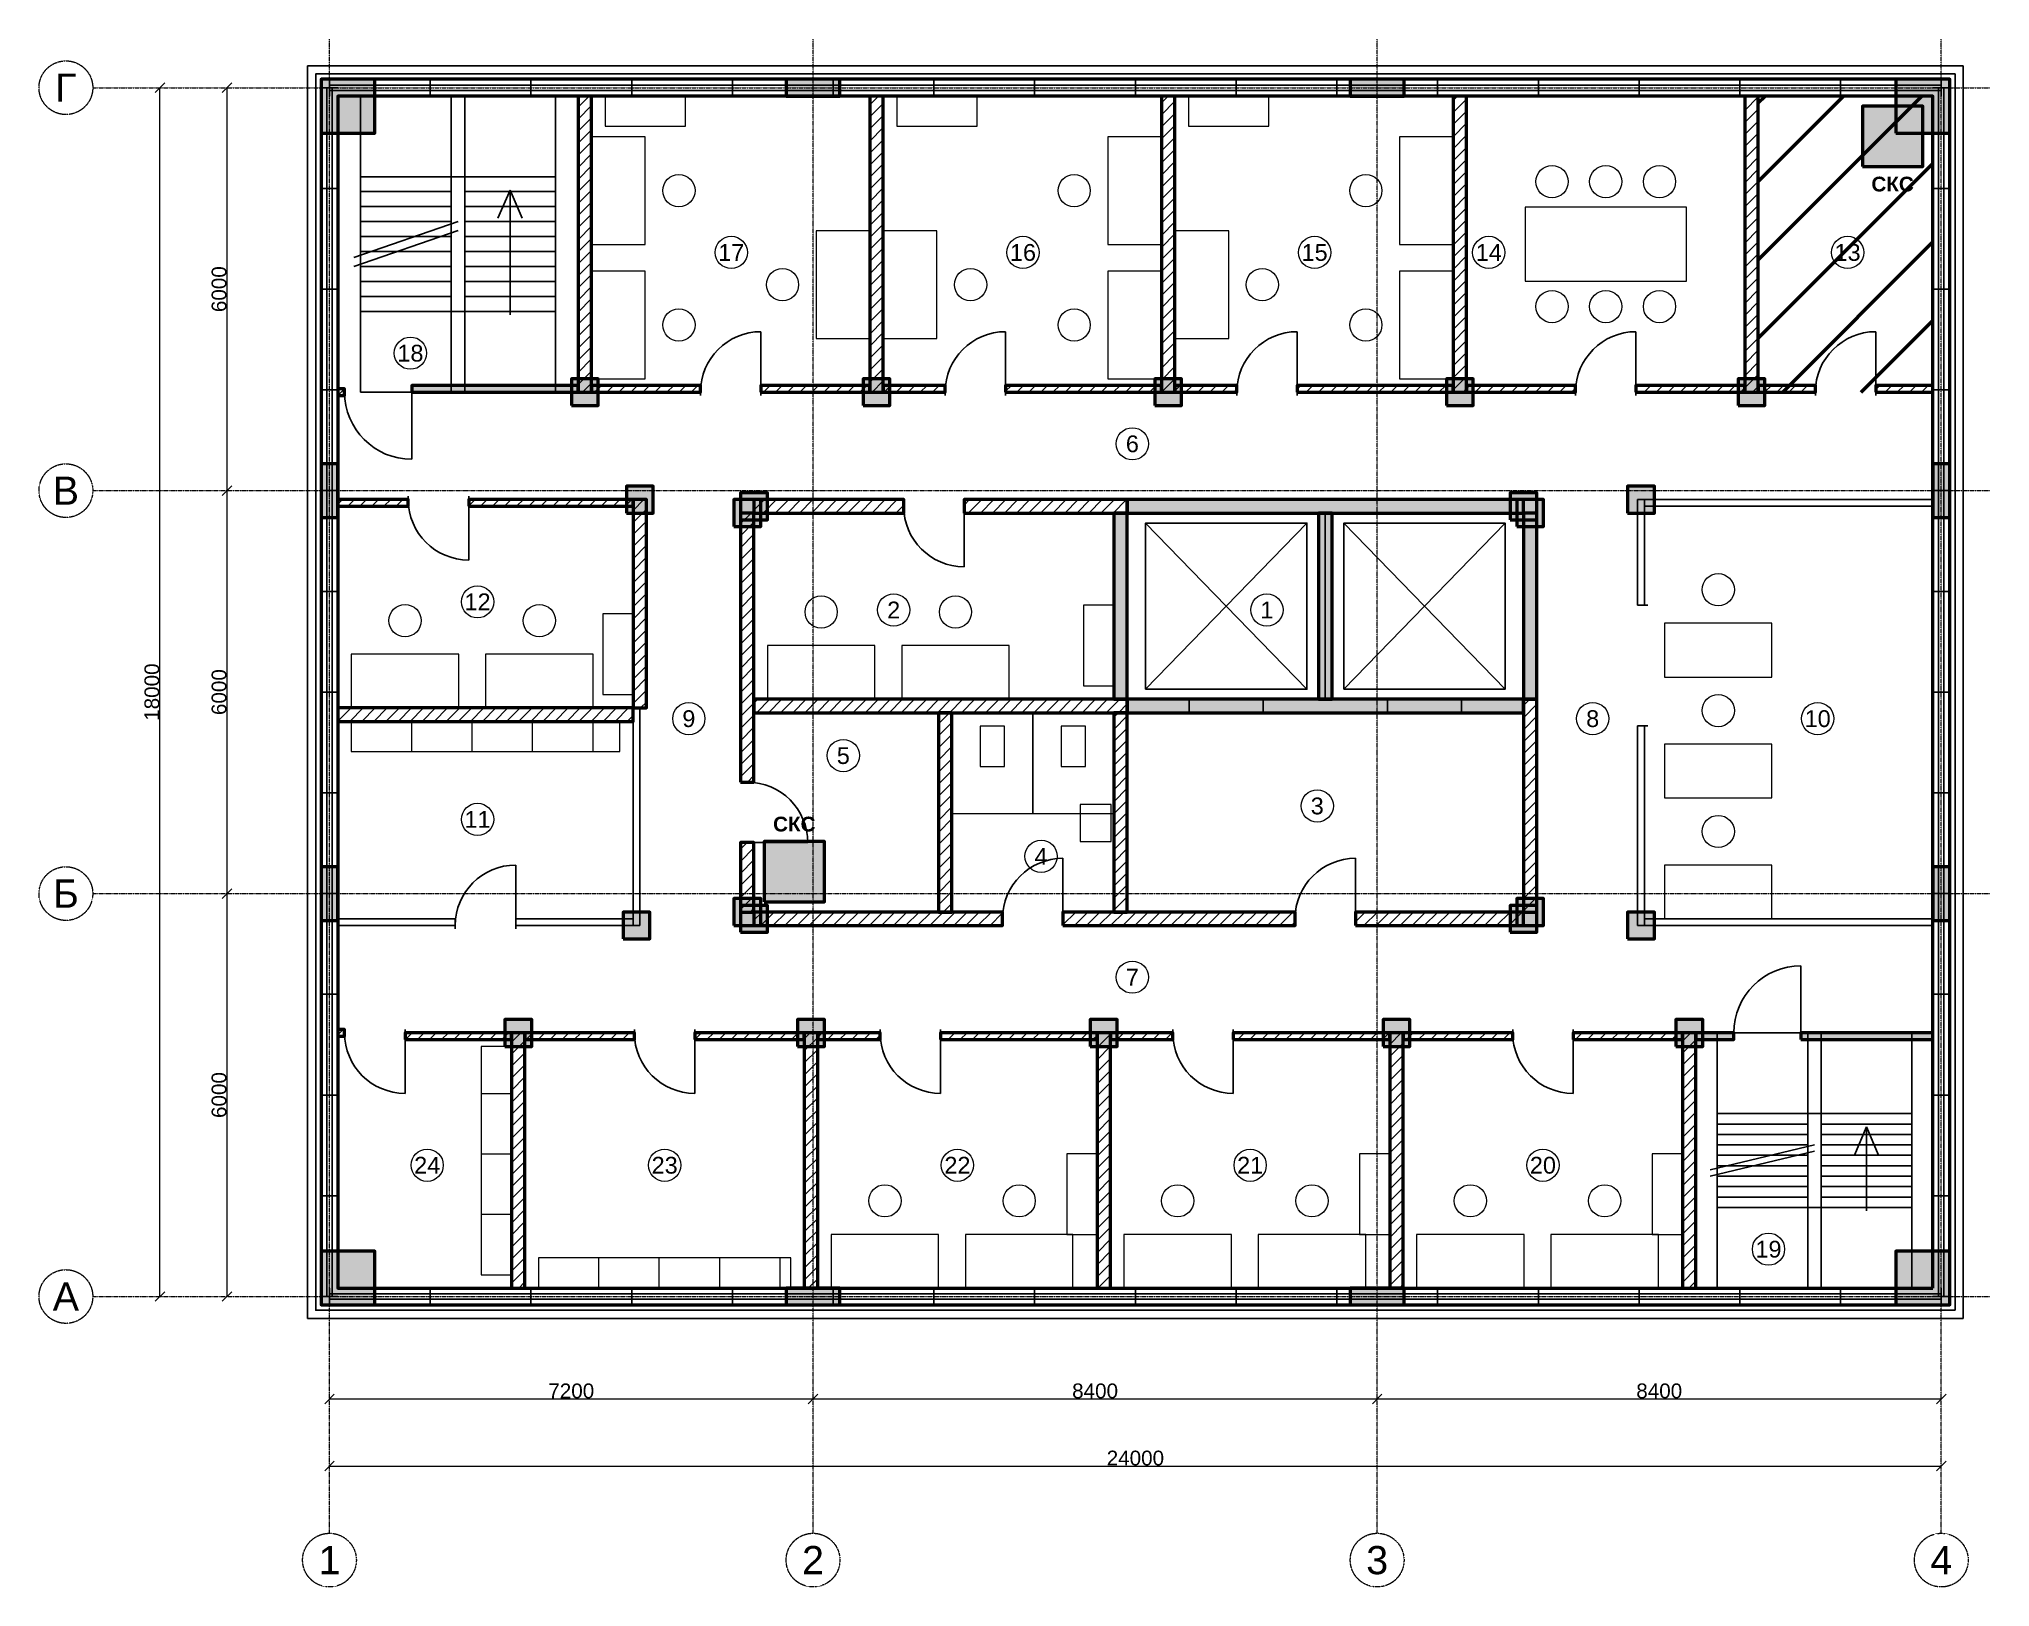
# Model space of a CAD drawing. Header units: millimetres. Extents: x -4325 to 24725, y -4325 to 18725.
import ezdxf
from ezdxf.enums import TextEntityAlignment as Align

# ---------------------------------------------------------------- set-up
doc = ezdxf.new("R2010")
doc.units = ezdxf.units.MM
doc.linetypes.add('CENTER2', pattern=[2.541, 1.587, -0.318, 0.318, -0.318])
for name, color, linetype, lineweight in [('A-ANNO-ROOM', 7, 'CONTINUOUS', 18), ('A-DIMS', 8, 'CONTINUOUS', 13), ('A-DOOR', 3, 'CONTINUOUS', 25), ('A-ELEV', 7, 'CONTINUOUS', 25), ('A-FACADE-PANEL', 8, 'CONTINUOUS', 25), ('A-FURN', 8, 'CONTINUOUS', 18), ('A-GLAZ-RIBBON', 5, 'CONTINUOUS', 25), ('A-GRID', 8, 'CENTER2', 13), ('A-HATCH', 9, 'CONTINUOUS', 9), ('A-OUTLINE', 7, 'CONTINUOUS', 50), ('A-SANI', 8, 'CONTINUOUS', 18), ('A-STAIR', 7, 'CONTINUOUS', 25), ('A-WALL-BLOCK', 9, 'CONTINUOUS', 50), ('A-WALL-GLASS', 4, 'CONTINUOUS', 25), ('A-WALL-RC', 7, 'CONTINUOUS', 50), ('E-SCS-RISER', 1, 'CONTINUOUS', 50), ('E-SERVER-ROOM', 1, 'CONTINUOUS', 50)]:
    doc.layers.add(name, color=color, linetype=linetype, lineweight=lineweight)
doc.styles.add('Arial-Bold', font='arialbd.ttf')
doc.styles.get("Standard").update_dxf_attribs({"font": 'arial.ttf'})

msp = doc.modelspace()

# ---------------------------------------------------------------- hatches: boundary and pattern name
at = {"layer": 'A-HATCH'}
h = msp.add_hatch(dxfattribs=at)
h.set_pattern_fill('ANSI31', scale=40)
h.paths.add_polyline_path([(3703, 13467), (3903, 13467), (3903, 17875), (3903, 17875), (3703, 17875), (3703, 17875)])
h = msp.add_hatch(dxfattribs=at)
h.set_pattern_fill('ANSI31', scale=40)
h.paths.add_polyline_path([(8046, 13467), (8246, 13467), (8246, 17875), (8246, 17875), (8046, 17875), (8046, 17875)])
h = msp.add_hatch(dxfattribs=at)
h.set_pattern_fill('ANSI31', scale=40)
h.paths.add_polyline_path([(12389, 13467), (12589, 13467), (12589, 17875), (12589, 17875), (12389, 17875), (12389, 17875)])
h = msp.add_hatch(dxfattribs=at)
h.set_pattern_fill('ANSI31', scale=40)
h.paths.add_polyline_path([(16732, 13467), (16932, 13467), (16932, 17875), (16932, 17875), (16732, 17875), (16732, 17875)])
h = msp.add_hatch(dxfattribs=at)
h.set_pattern_fill('ANSI31', scale=40)
h.paths.add_polyline_path([(21075, 13467), (21275, 13467), (21275, 17875), (21275, 17875), (21075, 17875), (21075, 17875)])
h = msp.add_hatch(dxfattribs=at)
h.set_pattern_fill('ANSI31', scale=40)
h.paths.add_polyline_path([(125, 13417), (125, 13417), (225, 13417), (225, 13517), (125, 13517), (125, 13517)])
h = msp.add_hatch(dxfattribs=at)
h.set_pattern_fill('ANSI31', scale=40)
h.paths.add_polyline_path([(3903, 13467), (5524, 13467), (5524, 13567), (3903, 13567)])
h = msp.add_hatch(dxfattribs=at)
h.set_pattern_fill('ANSI31', scale=40)
h.paths.add_polyline_path([(6424, 13467), (8046, 13467), (8046, 13567), (6424, 13567)])
h = msp.add_hatch(dxfattribs=at)
h.set_pattern_fill('ANSI31', scale=40)
h.paths.add_polyline_path([(8246, 13467), (9168, 13467), (9168, 13567), (8246, 13567)])
h = msp.add_hatch(dxfattribs=at)
h.set_pattern_fill('ANSI31', scale=40)
h.paths.add_polyline_path([(10068, 13467), (12389, 13467), (12389, 13567), (10068, 13567)])
h = msp.add_hatch(dxfattribs=at)
h.set_pattern_fill('ANSI31', scale=40)
h.paths.add_polyline_path([(12589, 13467), (13510, 13467), (13510, 13567), (12589, 13567)])
h = msp.add_hatch(dxfattribs=at)
h.set_pattern_fill('ANSI31', scale=40)
h.paths.add_polyline_path([(14410, 13467), (16732, 13467), (16732, 13567), (14410, 13567)])
h = msp.add_hatch(dxfattribs=at)
h.set_pattern_fill('ANSI31', scale=40)
h.paths.add_polyline_path([(16932, 13467), (18554, 13467), (18554, 13567), (16932, 13567)])
h = msp.add_hatch(dxfattribs=at)
h.set_pattern_fill('ANSI31', scale=40)
h.paths.add_polyline_path([(19454, 13467), (21075, 13467), (21075, 13567), (19454, 13567)])
h = msp.add_hatch(dxfattribs=at)
h.set_pattern_fill('ANSI31', scale=40)
h.paths.add_polyline_path([(21275, 13467), (22125, 13467), (22125, 13567), (21275, 13567)])
h = msp.add_hatch(dxfattribs=at)
h.set_pattern_fill('ANSI31', scale=40)
h.paths.add_polyline_path([(23025, 13467), (23875, 13467), (23875, 13467), (23875, 13567), (23875, 13567), (23025, 13567)])
h = msp.add_hatch(dxfattribs=at)
h.set_pattern_fill('ANSI31', scale=40)
h.paths.add_polyline_path([(125, 11767), (125, 11767), (1173, 11767), (1173, 11867), (125, 11867), (125, 11867)])
h = msp.add_hatch(dxfattribs=at)
h.set_pattern_fill('ANSI31', scale=40)
h.paths.add_polyline_path([(2073, 11767), (4521, 11767), (4521, 11867), (2073, 11867)])
h = msp.add_hatch(dxfattribs=at)
h.set_pattern_fill('ANSI31', scale=40)
h.paths.add_polyline_path([(4521, 8764), (4721, 8764), (4721, 11867), (4521, 11867)])
h = msp.add_hatch(dxfattribs=at)
h.set_pattern_fill('ANSI31', scale=40)
h.paths.add_polyline_path([(6121, 7659), (6321, 7659), (6321, 11667), (6121, 11667)])
h = msp.add_hatch(dxfattribs=at)
h.set_pattern_fill('ANSI31', scale=40)
h.paths.add_polyline_path([(6321, 11667), (8550, 11667), (8550, 11867), (6321, 11867)])
h = msp.add_hatch(dxfattribs=at)
h.set_pattern_fill('ANSI31', scale=40)
h.paths.add_polyline_path([(9450, 11667), (11878, 11667), (11878, 11867), (9450, 11867)])
h = msp.add_hatch(dxfattribs=at)
h.set_pattern_fill('ANSI31', scale=40)
h.paths.add_polyline_path([(125, 8564), (125, 8564), (4521, 8564), (4521, 8764), (125, 8764), (125, 8764)])
h = msp.add_hatch(dxfattribs=at)
h.set_pattern_fill('ANSI31', scale=40)
h.paths.add_polyline_path([(6321, 8693), (11878, 8693), (11878, 8893), (6321, 8893)])
h = msp.add_hatch(dxfattribs=at)
h.set_pattern_fill('ANSI31', scale=40)
h.paths.add_polyline_path([(17779, 5725), (17979, 5725), (17979, 8893), (17779, 8893)])
h = msp.add_hatch(dxfattribs=at)
h.set_pattern_fill('ANSI31', scale=40)
h.paths.add_polyline_path([(9066, 5725), (9266, 5725), (9266, 8693), (9066, 8693)])
h = msp.add_hatch(dxfattribs=at)
h.set_pattern_fill('ANSI31', scale=40)
h.paths.add_polyline_path([(11678, 5725), (11878, 5725), (11878, 8693), (11678, 8693)])
h = msp.add_hatch(dxfattribs=at)
h.set_pattern_fill('ANSI31', scale=40)
h.paths.add_polyline_path([(6121, 5725), (6321, 5725), (6321, 6759), (6121, 6759)])
h = msp.add_hatch(dxfattribs=at)
h.set_pattern_fill('ANSI31', scale=40)
h.paths.add_polyline_path([(6321, 5525), (10022, 5525), (10022, 5725), (6321, 5725)])
h = msp.add_hatch(dxfattribs=at)
h.set_pattern_fill('ANSI31', scale=40)
h.paths.add_polyline_path([(10922, 5525), (14378, 5525), (14378, 5725), (10922, 5725)])
h = msp.add_hatch(dxfattribs=at)
h.set_pattern_fill('ANSI31', scale=40)
h.paths.add_polyline_path([(15278, 5525), (17779, 5525), (17779, 5725), (15278, 5725)])
h = msp.add_hatch(dxfattribs=at)
h.set_pattern_fill('ANSI31', scale=40)
h.paths.add_polyline_path([(125, 3875), (125, 3875), (225, 3875), (225, 3975), (125, 3975), (125, 3975)])
h = msp.add_hatch(dxfattribs=at)
h.set_pattern_fill('ANSI31', scale=40)
h.paths.add_polyline_path([(1125, 3825), (2711, 3825), (2711, 3925), (1125, 3925)])
h = msp.add_hatch(dxfattribs=at)
h.set_pattern_fill('ANSI31', scale=40)
h.paths.add_polyline_path([(2711, 125), (2911, 125), (2911, 125), (2911, 3925), (2711, 3925), (2711, 125)])
h = msp.add_hatch(dxfattribs=at)
h.set_pattern_fill('ANSI31', scale=40)
h.paths.add_polyline_path([(2911, 3825), (4540, 3825), (4540, 3925), (2911, 3925)])
h = msp.add_hatch(dxfattribs=at)
h.set_pattern_fill('ANSI31', scale=40)
h.paths.add_polyline_path([(5440, 3825), (7070, 3825), (7070, 3925), (5440, 3925)])
h = msp.add_hatch(dxfattribs=at)
h.set_pattern_fill('ANSI31', scale=40)
h.paths.add_polyline_path([(7070, 125), (7270, 125), (7270, 125), (7270, 3925), (7070, 3925), (7070, 125)])
h = msp.add_hatch(dxfattribs=at)
h.set_pattern_fill('ANSI31', scale=40)
h.paths.add_polyline_path([(7270, 3825), (8200, 3825), (8200, 3925), (7270, 3925)])
h = msp.add_hatch(dxfattribs=at)
h.set_pattern_fill('ANSI31', scale=40)
h.paths.add_polyline_path([(9100, 3825), (11429, 3825), (11429, 3925), (9100, 3925)])
h = msp.add_hatch(dxfattribs=at)
h.set_pattern_fill('ANSI31', scale=40)
h.paths.add_polyline_path([(11429, 125), (11629, 125), (11629, 125), (11629, 3925), (11429, 3925), (11429, 125)])
h = msp.add_hatch(dxfattribs=at)
h.set_pattern_fill('ANSI31', scale=40)
h.paths.add_polyline_path([(11629, 3825), (12558, 3825), (12558, 3925), (11629, 3925)])
h = msp.add_hatch(dxfattribs=at)
h.set_pattern_fill('ANSI31', scale=40)
h.paths.add_polyline_path([(13458, 3825), (15788, 3825), (15788, 3925), (13458, 3925)])
h = msp.add_hatch(dxfattribs=at)
h.set_pattern_fill('ANSI31', scale=40)
h.paths.add_polyline_path([(15788, 125), (15988, 125), (15988, 125), (15988, 3925), (15788, 3925), (15788, 125)])
h = msp.add_hatch(dxfattribs=at)
h.set_pattern_fill('ANSI31', scale=40)
h.paths.add_polyline_path([(15988, 3825), (17618, 3825), (17618, 3925), (15988, 3925)])
h = msp.add_hatch(dxfattribs=at)
h.set_pattern_fill('ANSI31', scale=40)
h.paths.add_polyline_path([(18518, 3825), (20147, 3825), (20147, 3925), (18518, 3925)])
h = msp.add_hatch(dxfattribs=at)
h.set_pattern_fill('ANSI31', scale=40)
h.paths.add_polyline_path([(20147, 125), (20347, 125), (20347, 125), (20347, 3925), (20147, 3925), (20147, 125)])
at = {"layer": 'A-WALL-RC'}
h = msp.add_hatch(color=7, dxfattribs=at)
h.dxf.hatch_style = 1
h.paths.add_polyline_path([(-125, 17325), (675, 17325), (675, 18125), (-125, 18125)])
h = msp.add_hatch(color=7, dxfattribs=at)
h.dxf.hatch_style = 1
h.paths.add_polyline_path([(6800, 17875), (7600, 17875), (7600, 18125), (6800, 18125)])
h = msp.add_hatch(color=7, dxfattribs=at)
h.dxf.hatch_style = 1
h.paths.add_polyline_path([(15200, 17875), (16000, 17875), (16000, 18125), (15200, 18125)])
h = msp.add_hatch(color=7, dxfattribs=at)
h.dxf.hatch_style = 1
h.paths.add_polyline_path([(23325, 17325), (24125, 17325), (24125, 18125), (23325, 18125)])
h = msp.add_hatch(color=7, dxfattribs=at)
h.dxf.hatch_style = 1
h.paths.add_polyline_path([(3603, 13267), (4003, 13267), (4003, 13667), (3603, 13667)])
h = msp.add_hatch(color=7, dxfattribs=at)
h.dxf.hatch_style = 1
h.paths.add_polyline_path([(7946, 13267), (8346, 13267), (8346, 13667), (7946, 13667)])
h = msp.add_hatch(color=7, dxfattribs=at)
h.dxf.hatch_style = 1
h.paths.add_polyline_path([(12289, 13267), (12689, 13267), (12689, 13667), (12289, 13667)])
h = msp.add_hatch(color=7, dxfattribs=at)
h.dxf.hatch_style = 1
h.paths.add_polyline_path([(16632, 13267), (17032, 13267), (17032, 13667), (16632, 13667)])
h = msp.add_hatch(color=7, dxfattribs=at)
h.dxf.hatch_style = 1
h.paths.add_polyline_path([(20975, 13267), (21375, 13267), (21375, 13667), (20975, 13667)])
h = msp.add_hatch(color=7, dxfattribs=at)
h.dxf.hatch_style = 1
h.paths.add_polyline_path([(1225, 13467), (3703, 13467), (3703, 13567), (1225, 13567)])
h = msp.add_hatch(color=7, dxfattribs=at)
h.dxf.hatch_style = 1
h.paths.add_polyline_path([(-125, 11600), (125, 11600), (125, 12400), (-125, 12400)])
h = msp.add_hatch(color=7, dxfattribs=at)
h.dxf.hatch_style = 1
h.paths.add_polyline_path([(23875, 11600), (24125, 11600), (24125, 12400), (23875, 12400)])
h = msp.add_hatch(color=7, dxfattribs=at)
h.dxf.hatch_style = 1
h.paths.add_polyline_path([(4421, 11667), (4821, 11667), (4821, 12067), (4421, 12067)])
h = msp.add_hatch(color=7, dxfattribs=at)
h.dxf.hatch_style = 1
h.paths.add_polyline_path([(6121, 11567), (6521, 11567), (6521, 11967), (6121, 11967)])
h = msp.add_hatch(color=7, dxfattribs=at)
h.dxf.hatch_style = 1
h.paths.add_polyline_path([(17579, 11567), (17979, 11567), (17979, 11967), (17579, 11967)])
h = msp.add_hatch(color=7, dxfattribs=at)
h.dxf.hatch_style = 1
h.paths.add_polyline_path([(19329, 11667), (19729, 11667), (19729, 12067), (19329, 12067)])
h = msp.add_hatch(color=7, dxfattribs=at)
h.dxf.hatch_style = 1
h.paths.add_polyline_path([(6021, 11467), (6421, 11467), (6421, 11867), (6021, 11867)])
h = msp.add_hatch(color=7, dxfattribs=at)
h.dxf.hatch_style = 1
h.paths.add_polyline_path([(11678, 8893), (11878, 8893), (11878, 11667), (11678, 11667)])
h = msp.add_hatch(color=7, dxfattribs=at)
h.dxf.hatch_style = 1
h.paths.add_polyline_path([(11878, 11667), (17779, 11667), (17779, 11867), (11878, 11867)])
h = msp.add_hatch(color=7, dxfattribs=at)
h.dxf.hatch_style = 1
h.paths.add_polyline_path([(14729, 8893), (14929, 8893), (14929, 11667), (14729, 11667)])
h = msp.add_hatch(color=7, dxfattribs=at)
h.dxf.hatch_style = 1
h.paths.add_polyline_path([(17679, 11467), (18079, 11467), (18079, 11867), (17679, 11867)])
h = msp.add_hatch(color=7, dxfattribs=at)
h.dxf.hatch_style = 1
h.paths.add_polyline_path([(17779, 8893), (17979, 8893), (17979, 11667), (17779, 11667)])
h = msp.add_hatch(color=7, dxfattribs=at)
h.dxf.hatch_style = 1
h.paths.add_polyline_path([(11878, 8693), (17779, 8693), (17779, 8893), (11878, 8893)])
h = msp.add_hatch(color=7, dxfattribs=at)
h.dxf.hatch_style = 1
h.paths.add_polyline_path([(-125, 5600), (125, 5600), (125, 6400), (-125, 6400)])
h = msp.add_hatch(color=7, dxfattribs=at)
h.dxf.hatch_style = 1
h.paths.add_polyline_path([(23875, 5600), (24125, 5600), (24125, 6400), (23875, 6400)])
h = msp.add_hatch(color=7, dxfattribs=at)
h.dxf.hatch_style = 1
h.paths.add_polyline_path([(6021, 5525), (6421, 5525), (6421, 5925), (6021, 5925)])
h = msp.add_hatch(color=7, dxfattribs=at)
h.dxf.hatch_style = 1
h.paths.add_polyline_path([(6121, 5425), (6521, 5425), (6521, 5825), (6121, 5825)])
h = msp.add_hatch(color=7, dxfattribs=at)
h.dxf.hatch_style = 1
h.paths.add_polyline_path([(17579, 5425), (17979, 5425), (17979, 5825), (17579, 5825)])
h = msp.add_hatch(color=7, dxfattribs=at)
h.dxf.hatch_style = 1
h.paths.add_polyline_path([(17679, 5525), (18079, 5525), (18079, 5925), (17679, 5925)])
h = msp.add_hatch(color=7, dxfattribs=at)
h.dxf.hatch_style = 1
h.paths.add_polyline_path([(4371, 5325), (4771, 5325), (4771, 5725), (4371, 5725)])
h = msp.add_hatch(color=7, dxfattribs=at)
h.dxf.hatch_style = 1
h.paths.add_polyline_path([(19329, 5325), (19729, 5325), (19729, 5725), (19329, 5725)])
h = msp.add_hatch(color=7, dxfattribs=at)
h.dxf.hatch_style = 1
h.paths.add_polyline_path([(2611, 3725), (3011, 3725), (3011, 4125), (2611, 4125)])
h = msp.add_hatch(color=7, dxfattribs=at)
h.dxf.hatch_style = 1
h.paths.add_polyline_path([(6970, 3725), (7370, 3725), (7370, 4125), (6970, 4125)])
h = msp.add_hatch(color=7, dxfattribs=at)
h.dxf.hatch_style = 1
h.paths.add_polyline_path([(11329, 3725), (11729, 3725), (11729, 4125), (11329, 4125)])
h = msp.add_hatch(color=7, dxfattribs=at)
h.dxf.hatch_style = 1
h.paths.add_polyline_path([(15688, 3725), (16088, 3725), (16088, 4125), (15688, 4125)])
h = msp.add_hatch(color=7, dxfattribs=at)
h.dxf.hatch_style = 1
h.paths.add_polyline_path([(20047, 3725), (20447, 3725), (20447, 4125), (20047, 4125)])
h = msp.add_hatch(color=7, dxfattribs=at)
h.dxf.hatch_style = 1
h.paths.add_polyline_path([(20347, 3825), (20911, 3825), (20911, 3925), (20347, 3925)])
h = msp.add_hatch(color=7, dxfattribs=at)
h.dxf.hatch_style = 1
h.paths.add_polyline_path([(21911, 3825), (23875, 3825), (23875, 3825), (23875, 3925), (23875, 3925), (21911, 3925)])
h = msp.add_hatch(color=7, dxfattribs=at)
h.dxf.hatch_style = 1
h.paths.add_polyline_path([(-125, -125), (675, -125), (675, 675), (-125, 675)])
h = msp.add_hatch(color=7, dxfattribs=at)
h.dxf.hatch_style = 1
h.paths.add_polyline_path([(23325, -125), (24125, -125), (24125, 675), (23325, 675)])
h = msp.add_hatch(color=7, dxfattribs=at)
h.dxf.hatch_style = 1
h.paths.add_polyline_path([(6800, -125), (7600, -125), (7600, 125), (6800, 125)])
h = msp.add_hatch(color=7, dxfattribs=at)
h.dxf.hatch_style = 1
h.paths.add_polyline_path([(15200, -125), (16000, -125), (16000, 125), (15200, 125)])
at = {"layer": 'E-SCS-RISER'}
h = msp.add_hatch(color=7, dxfattribs=at)
h.dxf.hatch_style = 1
h.paths.add_polyline_path([(22825, 16825), (23725, 16825), (23725, 17725), (22825, 17725)])
h = msp.add_hatch(color=7, dxfattribs=at)
h.dxf.hatch_style = 1
h.paths.add_polyline_path([(6471, 5875), (7371, 5875), (7371, 6775), (6471, 6775)])
at = {"layer": 'E-SERVER-ROOM'}
h = msp.add_hatch(dxfattribs=at)
h.set_pattern_fill('ANSI31', scale=260)
h.paths.add_polyline_path([(21275, 13467), (23875, 13467), (23875, 17875), (21275, 17875)])

# ---------------------------------------------------------------- linework, layer by layer
at = {"layer": 'A-ANNO-ROOM'}
for centre in [(5983, 15547), (10326, 15547), (14669, 15547), (17262, 15547), (22605, 15547), (1205, 14047), (11955, 12697), (2205, 10344), (8401, 10223), (13958, 10223), (5351, 8605), (18809, 8605), (22159, 8605), (7651, 8055), (2205, 7105), (14708, 7305), (10596, 6555), (11955, 4755), (1455, 1955), (4991, 1955), (9350, 1955), (13709, 1955), (18068, 1955), (21427, 705)]:
    msp.add_circle(centre, 240, dxfattribs=at)
at = {"layer": 'A-DIMS'}
for p, q in [((-2596, 17929), (-2454, 18071)), ((-1596, 17929), (-1454, 18071)), ((-2525, 0), (-2525, 18000)), ((-1525, 12000), (-1525, 18000)), ((-1596, 11929), (-1454, 12071)), ((-1596, 11929), (-1454, 12071)), ((-1525, 6000), (-1525, 12000)), ((-1596, 5929), (-1454, 6071)), ((-1596, 5929), (-1454, 6071)), ((-1525, 0), (-1525, 6000)), ((-2596, -71), (-2454, 71)), ((-1596, -71), (-1454, 71)), ((-71, -1596), (71, -1454)), ((0, -1525), (7200, -1525)), ((7129, -1596), (7271, -1454)), ((7129, -1596), (7271, -1454)), ((7200, -1525), (15600, -1525)), ((15529, -1596), (15671, -1454)), ((15529, -1596), (15671, -1454)), ((15600, -1525), (24000, -1525)), ((23929, -1596), (24071, -1454)), ((-71, -2596), (71, -2454)), ((0, -2525), (24000, -2525)), ((23929, -2596), (24071, -2454))]:
    msp.add_line(p, q, dxfattribs=at)
at = {"layer": 'A-DOOR'}
for p, q in [((6424, 13467), (6424, 14367)), ((10068, 13467), (10068, 14367)), ((14410, 13467), (14410, 14367)), ((19454, 13467), (19454, 14367)), ((23025, 13467), (23025, 14367)), ((225, 13417), (225, 13517)), ((1225, 13417), (1225, 13517)), ((1225, 13467), (1225, 12467)), ((5524, 13417), (5524, 13517)), ((6424, 13417), (6424, 13517)), ((9168, 13417), (9168, 13517)), ((10068, 13417), (10068, 13517)), ((13510, 13417), (13510, 13517)), ((14410, 13417), (14410, 13517)), ((18554, 13417), (18554, 13517)), ((19454, 13417), (19454, 13517)), ((22125, 13417), (22125, 13517)), ((23025, 13417), (23025, 13517)), ((1173, 11817), (1173, 11917)), ((2073, 11817), (2073, 11917)), ((2073, 11867), (2073, 10967)), ((8550, 11667), (8550, 11867)), ((9450, 11667), (9450, 11867)), ((9450, 11767), (9450, 10867)), ((19529, 10296), (19629, 10296)), ((12803, 8693), (12803, 8893)), ((13903, 8693), (13903, 8893)), ((15754, 8693), (15754, 8893)), ((16854, 8693), (16854, 8893)), ((19529, 8496), (19629, 8496)), ((6121, 7659), (6321, 7659)), ((6121, 6759), (6321, 6759)), ((6221, 6759), (7121, 6759)), ((2773, 5525), (2773, 6425)), ((10922, 5625), (10922, 6525)), ((15278, 5625), (15278, 6525)), ((1873, 5475), (1873, 5575)), ((2773, 5475), (2773, 5575)), ((10022, 5525), (10022, 5725)), ((10922, 5525), (10922, 5725)), ((14378, 5525), (14378, 5725)), ((15278, 5525), (15278, 5725)), ((21911, 3925), (21911, 4925)), ((225, 3875), (225, 3975)), ((1125, 3875), (1125, 3975)), ((1125, 3925), (1125, 3025)), ((4540, 3875), (4540, 3975)), ((5440, 3875), (5440, 3975)), ((5440, 3925), (5440, 3025)), ((8200, 3875), (8200, 3975)), ((9100, 3875), (9100, 3975)), ((9100, 3925), (9100, 3025)), ((12558, 3875), (12558, 3975)), ((13458, 3875), (13458, 3975)), ((13458, 3925), (13458, 3025)), ((17618, 3875), (17618, 3975)), ((18518, 3875), (18518, 3975)), ((18518, 3925), (18518, 3025)), ((20911, 3875), (20911, 3975)), ((21911, 3875), (21911, 3975))]:
    msp.add_line(p, q, dxfattribs=at)
for centre, radius, start, end in [((6424, 13467), 900, 90, 180), ((10068, 13467), 900, 90, 180), ((14410, 13467), 900, 90, 180), ((19454, 13467), 900, 90, 180), ((23025, 13467), 900, 90, 180), ((1225, 13467), 1000, 180, -90), ((2073, 11867), 900, 180, -90), ((9450, 11767), 900, 180, -90), ((6221, 6759), 900, 0, 90), ((2773, 5525), 900, 90, 180), ((10922, 5625), 900, 90, 180), ((15278, 5625), 900, 90, 180), ((21911, 3925), 1000, 90, 180), ((1125, 3925), 900, 180, -90), ((5440, 3925), 900, 180, -90), ((9100, 3925), 900, 180, -90), ((13458, 3925), 900, 180, -90), ((18518, 3925), 900, 180, -90)]:
    msp.add_arc(centre, radius, start, end, dxfattribs=at)
at = {"layer": 'A-ELEV'}
for p, q in [((14828, 8893), (14828, 11667)), ((12153, 9043), (14553, 11517)), ((12153, 11517), (14553, 9043)), ((15104, 9043), (17504, 11517)), ((15104, 11517), (17504, 9043))]:
    msp.add_line(p, q, dxfattribs=at)
for points in [[(12153, 9043), (14553, 9043), (14553, 11517), (12153, 11517)], [(15104, 9043), (17504, 9043), (17504, 11517), (15104, 11517)]]:
    msp.add_lwpolyline(points, close=True, dxfattribs=at)
at = {"layer": 'A-FACADE-PANEL'}
for points in [[(24325, -325), (24325, 18325), (-325, 18325), (-325, -325)], [(24205, -205), (24205, 18205), (-205, 18205), (-205, -205)]]:
    msp.add_lwpolyline(points, close=True, dxfattribs=at)
at = {"layer": 'A-FURN'}
for p, q in [((1225, 8114), (1225, 8564)), ((2125, 8114), (2125, 8564)), ((3025, 8114), (3025, 8564)), ((3925, 8114), (3925, 8564)), ((2261, 3025), (2711, 3025)), ((2261, 2125), (2711, 2125)), ((2261, 1225), (2711, 1225)), ((4011, 125), (4011, 575)), ((4911, 125), (4911, 575)), ((5811, 125), (5811, 575)), ((6711, 125), (6711, 575))]:
    msp.add_line(p, q, dxfattribs=at)
for points in [[(4103, 17425), (5303, 17425), (5303, 17875), (4103, 17875)], [(8446, 17425), (9646, 17425), (9646, 17875), (8446, 17875)], [(12789, 17425), (13989, 17425), (13989, 17875), (12789, 17875)], [(3903, 15667), (4703, 15667), (4703, 17267), (3903, 17267)], [(11589, 15667), (12389, 15667), (12389, 17267), (11589, 17267)], [(15932, 15667), (16732, 15667), (16732, 17267), (15932, 17267)], [(17804, 15121), (20204, 15121), (20204, 16221), (17804, 16221)], [(7246, 14267), (8046, 14267), (8046, 15867), (7246, 15867)], [(8246, 14267), (9046, 14267), (9046, 15867), (8246, 15867)], [(12589, 14267), (13389, 14267), (13389, 15867), (12589, 15867)], [(3903, 13667), (4703, 13667), (4703, 15267), (3903, 15267)], [(11589, 13667), (12389, 13667), (12389, 15267), (11589, 15267)], [(15932, 13667), (16732, 13667), (16732, 15267), (15932, 15267)], [(11228, 9093), (11678, 9093), (11678, 10293), (11228, 10293)], [(4071, 8964), (4521, 8964), (4521, 10164), (4071, 10164)], [(19879, 9225), (21479, 9225), (21479, 10025), (19879, 10025)], [(6521, 8893), (8121, 8893), (8121, 9693), (6521, 9693)], [(8521, 8893), (10121, 8893), (10121, 9693), (8521, 9693)], [(325, 8764), (1925, 8764), (1925, 9564), (325, 9564)], [(2325, 8764), (3925, 8764), (3925, 9564), (2325, 9564)], [(325, 8114), (4321, 8114), (4321, 8564), (325, 8564)], [(19879, 7425), (21479, 7425), (21479, 8225), (19879, 8225)], [(19879, 5625), (21479, 5625), (21479, 6425), (19879, 6425)], [(2261, 325), (2711, 325), (2711, 3725), (2261, 3725)], [(10979, 925), (11429, 925), (11429, 2125), (10979, 2125)], [(15338, 925), (15788, 925), (15788, 2125), (15338, 2125)], [(19697, 925), (20147, 925), (20147, 2125), (19697, 2125)], [(7470, 125), (9070, 125), (9070, 925), (7470, 925)], [(9470, 125), (11070, 125), (11070, 925), (9470, 925)], [(11829, 125), (13429, 125), (13429, 925), (11829, 925)], [(13829, 125), (15429, 125), (15429, 925), (13829, 925)], [(16188, 125), (17788, 125), (17788, 925), (16188, 925)], [(18188, 125), (19788, 125), (19788, 925), (18188, 925)], [(3111, 125), (6870, 125), (6870, 575), (3111, 575)]]:
    msp.add_lwpolyline(points, close=True, dxfattribs=at)
for centre in [(5203, 16467), (11089, 16467), (15432, 16467), (18204, 16601), (19004, 16601), (19804, 16601), (6746, 15067), (9546, 15067), (13889, 15067), (18204, 14741), (19004, 14741), (19804, 14741), (5203, 14467), (11089, 14467), (15432, 14467), (20679, 10525), (1125, 10064), (3125, 10064), (7321, 10193), (9321, 10193), (20679, 8725), (20679, 6925), (8270, 1425), (10270, 1425), (12629, 1425), (14629, 1425), (16988, 1425), (18988, 1425)]:
    msp.add_circle(centre, 240, dxfattribs=at)
at = {"layer": 'A-GLAZ-RIBBON'}
for p, q in [((0, 17875), (0, 18125)), ((24000, 18040), (0, 18040)), ((1500, 17875), (1500, 18125)), ((3000, 17875), (3000, 18125)), ((4500, 17875), (4500, 18125)), ((6000, 17875), (6000, 18125)), ((7500, 17875), (7500, 18125)), ((9000, 17875), (9000, 18125)), ((10500, 17875), (10500, 18125)), ((12000, 17875), (12000, 18125)), ((13500, 17875), (13500, 18125)), ((15000, 17875), (15000, 18125)), ((16500, 17875), (16500, 18125)), ((18000, 17875), (18000, 18125)), ((19500, 17875), (19500, 18125)), ((21000, 17875), (21000, 18125)), ((22500, 17875), (22500, 18125)), ((24000, 17875), (24000, 18125)), ((125, 18000), (-125, 18000)), ((-40, 18000), (-40, 0)), ((24000, 17960), (0, 17960)), ((40, 18000), (40, 0)), ((23875, 18000), (24125, 18000)), ((23960, 0), (23960, 18000)), ((24040, 0), (24040, 18000)), ((125, 16500), (-125, 16500)), ((23875, 16500), (24125, 16500)), ((125, 15000), (-125, 15000)), ((23875, 15000), (24125, 15000)), ((125, 13500), (-125, 13500)), ((23875, 13500), (24125, 13500)), ((125, 12000), (-125, 12000)), ((23875, 12000), (24125, 12000)), ((125, 10500), (-125, 10500)), ((23875, 10500), (24125, 10500)), ((125, 9000), (-125, 9000)), ((23875, 9000), (24125, 9000)), ((125, 7500), (-125, 7500)), ((23875, 7500), (24125, 7500)), ((125, 6000), (-125, 6000)), ((23875, 6000), (24125, 6000)), ((125, 4500), (-125, 4500)), ((23875, 4500), (24125, 4500)), ((125, 3000), (-125, 3000)), ((23875, 3000), (24125, 3000)), ((125, 1500), (-125, 1500)), ((23875, 1500), (24125, 1500)), ((125, 0), (-125, 0)), ((0, 125), (0, -125)), ((0, 40), (24000, 40)), ((1500, 125), (1500, -125)), ((3000, 125), (3000, -125)), ((4500, 125), (4500, -125)), ((6000, 125), (6000, -125)), ((7500, 125), (7500, -125)), ((9000, 125), (9000, -125)), ((10500, 125), (10500, -125)), ((12000, 125), (12000, -125)), ((13500, 125), (13500, -125)), ((15000, 125), (15000, -125)), ((16500, 125), (16500, -125)), ((18000, 125), (18000, -125)), ((19500, 125), (19500, -125)), ((21000, 125), (21000, -125)), ((22500, 125), (22500, -125)), ((23875, 0), (24125, 0)), ((24000, 125), (24000, -125)), ((0, -40), (24000, -40))]:
    msp.add_line(p, q, dxfattribs=at)
at = {"layer": 'A-GRID'}
for p, q in [((0, -3525), (0, 18725)), ((7200, -3525), (7200, 18725)), ((15600, -3525), (15600, 18725)), ((24000, -3525), (24000, 18725)), ((-3525, 18000), (24725, 18000)), ((-3525, 12000), (24725, 12000)), ((-3525, 6000), (24725, 6000)), ((-3525, 0), (24725, 0))]:
    msp.add_line(p, q, dxfattribs=at)
for centre in [(-3925, 18000), (-3925, 12000), (-3925, 6000), (-3925, 0), (0, -3925), (7200, -3925), (15600, -3925), (24000, -3925)]:
    msp.add_circle(centre, 400, dxfattribs=at)
at = {"layer": 'A-OUTLINE'}
for points in [[(24125, -125), (24125, 18125), (-125, 18125), (-125, -125)], [(23875, 125), (23875, 17875), (125, 17875), (125, 125)]]:
    msp.add_lwpolyline(points, close=True, dxfattribs=at)
at = {"layer": 'A-SANI'}
for points in [[(9266, 7193), (10472, 7193), (10472, 8693), (9266, 8693)], [(9689, 7893), (10049, 7893), (10049, 8493), (9689, 8493)], [(10472, 7193), (11678, 7193), (11678, 8693), (10472, 8693)], [(10895, 7893), (11255, 7893), (11255, 8493), (10895, 8493)], [(11178, 6775), (11638, 6775), (11638, 7325), (11178, 7325)]]:
    msp.add_lwpolyline(points, close=True, dxfattribs=at)
at = {"layer": 'A-STAIR'}
for p, q in [((464, 16675), (1814, 16675)), ((464, 16675), (3364, 16675)), ((2014, 16675), (3364, 16675)), ((464, 16452), (1814, 16452)), ((2014, 16452), (3364, 16452)), ((2689, 16475), (2509, 16055)), ((2689, 14617), (2689, 16475)), ((2689, 16475), (2869, 16055)), ((364, 15470), (1914, 16006)), ((464, 16229), (1814, 16229)), ((464, 16006), (1814, 16006)), ((2014, 16229), (3364, 16229)), ((2014, 16006), (3364, 16006)), ((364, 15336), (1914, 15872)), ((464, 15783), (1814, 15783)), ((2014, 15783), (3364, 15783)), ((464, 15559), (1814, 15559)), ((2014, 15559), (3364, 15559)), ((464, 15336), (1814, 15336)), ((464, 15113), (1814, 15113)), ((2014, 15336), (3364, 15336)), ((2014, 15113), (3364, 15113)), ((464, 14890), (1814, 14890)), ((2014, 14890), (3364, 14890)), ((464, 14667), (3364, 14667)), ((20661, 2725), (22011, 2725)), ((20661, 2725), (23561, 2725)), ((22211, 2725), (23561, 2725)), ((20661, 2569), (22011, 2569)), ((20661, 2414), (22011, 2414)), ((22211, 2569), (23561, 2569)), ((22211, 2414), (23561, 2414)), ((22886, 2525), (22706, 2105)), ((22886, 1275), (22886, 2525)), ((22886, 2525), (23066, 2105)), ((20561, 1885), (22111, 2258)), ((20561, 1792), (22111, 2165)), ((20661, 2258), (22011, 2258)), ((20661, 2103), (22011, 2103)), ((22211, 2258), (23561, 2258)), ((22211, 2103), (23561, 2103)), ((20661, 1947), (22011, 1947)), ((20661, 1792), (22011, 1792)), ((22211, 1947), (23561, 1947)), ((22211, 1792), (23561, 1792)), ((20661, 1636), (22011, 1636)), ((20661, 1481), (22011, 1481)), ((22211, 1636), (23561, 1636)), ((22211, 1481), (23561, 1481)), ((20661, 1325), (23561, 1325))]:
    msp.add_line(p, q, dxfattribs=at)
for points in [[(464, 13467), (1814, 13467), (1814, 17875), (464, 17875)], [(1814, 13467), (2014, 13467), (2014, 17875), (1814, 17875)], [(2014, 13467), (3364, 13467), (3364, 17875), (2014, 17875)], [(20661, 125), (22011, 125), (22011, 3925), (20661, 3925)], [(22011, 125), (22211, 125), (22211, 3925), (22011, 3925)], [(22211, 125), (23561, 125), (23561, 3925), (22211, 3925)]]:
    msp.add_lwpolyline(points, close=True, dxfattribs=at)
at = {"layer": 'A-WALL-BLOCK'}
for points in [[(3703, 13467), (3903, 13467), (3903, 17875), (3903, 17875), (3703, 17875), (3703, 17875)], [(8046, 13467), (8246, 13467), (8246, 17875), (8246, 17875), (8046, 17875), (8046, 17875)], [(12389, 13467), (12589, 13467), (12589, 17875), (12589, 17875), (12389, 17875), (12389, 17875)], [(16732, 13467), (16932, 13467), (16932, 17875), (16932, 17875), (16732, 17875), (16732, 17875)], [(21075, 13467), (21275, 13467), (21275, 17875), (21275, 17875), (21075, 17875), (21075, 17875)], [(125, 13417), (125, 13417), (225, 13417), (225, 13517), (125, 13517), (125, 13517)], [(3903, 13467), (5524, 13467), (5524, 13567), (3903, 13567)], [(6424, 13467), (8046, 13467), (8046, 13567), (6424, 13567)], [(8246, 13467), (9168, 13467), (9168, 13567), (8246, 13567)], [(10068, 13467), (12389, 13467), (12389, 13567), (10068, 13567)], [(12589, 13467), (13510, 13467), (13510, 13567), (12589, 13567)], [(14410, 13467), (16732, 13467), (16732, 13567), (14410, 13567)], [(16932, 13467), (18554, 13467), (18554, 13567), (16932, 13567)], [(19454, 13467), (21075, 13467), (21075, 13567), (19454, 13567)], [(21275, 13467), (22125, 13467), (22125, 13567), (21275, 13567)], [(23025, 13467), (23875, 13467), (23875, 13467), (23875, 13567), (23875, 13567), (23025, 13567)], [(125, 11767), (125, 11767), (1173, 11767), (1173, 11867), (125, 11867), (125, 11867)], [(2073, 11767), (4521, 11767), (4521, 11867), (2073, 11867)], [(4521, 8764), (4721, 8764), (4721, 11867), (4521, 11867)], [(6121, 7659), (6321, 7659), (6321, 11667), (6121, 11667)], [(6321, 11667), (8550, 11667), (8550, 11867), (6321, 11867)], [(9450, 11667), (11878, 11667), (11878, 11867), (9450, 11867)], [(125, 8564), (125, 8564), (4521, 8564), (4521, 8764), (125, 8764), (125, 8764)], [(6321, 8693), (11878, 8693), (11878, 8893), (6321, 8893)], [(17779, 5725), (17979, 5725), (17979, 8893), (17779, 8893)], [(9066, 5725), (9266, 5725), (9266, 8693), (9066, 8693)], [(11678, 5725), (11878, 5725), (11878, 8693), (11678, 8693)], [(6121, 5725), (6321, 5725), (6321, 6759), (6121, 6759)], [(6321, 5525), (10022, 5525), (10022, 5725), (6321, 5725)], [(10922, 5525), (14378, 5525), (14378, 5725), (10922, 5725)], [(15278, 5525), (17779, 5525), (17779, 5725), (15278, 5725)], [(125, 3875), (125, 3875), (225, 3875), (225, 3975), (125, 3975), (125, 3975)], [(1125, 3825), (2711, 3825), (2711, 3925), (1125, 3925)], [(2711, 125), (2911, 125), (2911, 125), (2911, 3925), (2711, 3925), (2711, 125)], [(2911, 3825), (4540, 3825), (4540, 3925), (2911, 3925)], [(5440, 3825), (7070, 3825), (7070, 3925), (5440, 3925)], [(7070, 125), (7270, 125), (7270, 125), (7270, 3925), (7070, 3925), (7070, 125)], [(7270, 3825), (8200, 3825), (8200, 3925), (7270, 3925)], [(9100, 3825), (11429, 3825), (11429, 3925), (9100, 3925)], [(11429, 125), (11629, 125), (11629, 125), (11629, 3925), (11429, 3925), (11429, 125)], [(11629, 3825), (12558, 3825), (12558, 3925), (11629, 3925)], [(13458, 3825), (15788, 3825), (15788, 3925), (13458, 3925)], [(15788, 125), (15988, 125), (15988, 125), (15988, 3925), (15788, 3925), (15788, 125)], [(15988, 3825), (17618, 3825), (17618, 3925), (15988, 3925)], [(18518, 3825), (20147, 3825), (20147, 3925), (18518, 3925)], [(20147, 125), (20347, 125), (20347, 125), (20347, 3925), (20147, 3925), (20147, 125)]]:
    msp.add_lwpolyline(points, close=True, dxfattribs=at)
at = {"layer": 'A-WALL-GLASS'}
for points in [[(19479, 10296), (19579, 10296), (19579, 11867), (19479, 11867)], [(19579, 11767), (23875, 11767), (23875, 11767), (23875, 11867), (23875, 11867), (19579, 11867)], [(4521, 5525), (4621, 5525), (4621, 8764), (4521, 8764)], [(19479, 5525), (19579, 5525), (19579, 8496), (19479, 8496)], [(125, 5525), (125, 5525), (1873, 5525), (1873, 5625), (125, 5625), (125, 5625)], [(2773, 5525), (4521, 5525), (4521, 5625), (2773, 5625)], [(19579, 5525), (23875, 5525), (23875, 5525), (23875, 5625), (23875, 5625), (19579, 5625)]]:
    msp.add_lwpolyline(points, close=True, dxfattribs=at)
at = {"layer": 'A-WALL-RC'}
for points in [[(-125, 17325), (675, 17325), (675, 18125), (-125, 18125)], [(6800, 17875), (7600, 17875), (7600, 18125), (6800, 18125)], [(15200, 17875), (16000, 17875), (16000, 18125), (15200, 18125)], [(23325, 17325), (24125, 17325), (24125, 18125), (23325, 18125)], [(3603, 13267), (4003, 13267), (4003, 13667), (3603, 13667)], [(7946, 13267), (8346, 13267), (8346, 13667), (7946, 13667)], [(12289, 13267), (12689, 13267), (12689, 13667), (12289, 13667)], [(16632, 13267), (17032, 13267), (17032, 13667), (16632, 13667)], [(20975, 13267), (21375, 13267), (21375, 13667), (20975, 13667)], [(1225, 13467), (3703, 13467), (3703, 13567), (1225, 13567)], [(-125, 11600), (125, 11600), (125, 12400), (-125, 12400)], [(23875, 11600), (24125, 11600), (24125, 12400), (23875, 12400)], [(4421, 11667), (4821, 11667), (4821, 12067), (4421, 12067)], [(6121, 11567), (6521, 11567), (6521, 11967), (6121, 11967)], [(17579, 11567), (17979, 11567), (17979, 11967), (17579, 11967)], [(19329, 11667), (19729, 11667), (19729, 12067), (19329, 12067)], [(6021, 11467), (6421, 11467), (6421, 11867), (6021, 11867)], [(11678, 8893), (11878, 8893), (11878, 11667), (11678, 11667)], [(11878, 11667), (17779, 11667), (17779, 11867), (11878, 11867)], [(14729, 8893), (14929, 8893), (14929, 11667), (14729, 11667)], [(17679, 11467), (18079, 11467), (18079, 11867), (17679, 11867)], [(17779, 8893), (17979, 8893), (17979, 11667), (17779, 11667)], [(11878, 8693), (17779, 8693), (17779, 8893), (11878, 8893)], [(-125, 5600), (125, 5600), (125, 6400), (-125, 6400)], [(23875, 5600), (24125, 5600), (24125, 6400), (23875, 6400)], [(6021, 5525), (6421, 5525), (6421, 5925), (6021, 5925)], [(6121, 5425), (6521, 5425), (6521, 5825), (6121, 5825)], [(17579, 5425), (17979, 5425), (17979, 5825), (17579, 5825)], [(17679, 5525), (18079, 5525), (18079, 5925), (17679, 5925)], [(4371, 5325), (4771, 5325), (4771, 5725), (4371, 5725)], [(19329, 5325), (19729, 5325), (19729, 5725), (19329, 5725)], [(2611, 3725), (3011, 3725), (3011, 4125), (2611, 4125)], [(6970, 3725), (7370, 3725), (7370, 4125), (6970, 4125)], [(11329, 3725), (11729, 3725), (11729, 4125), (11329, 4125)], [(15688, 3725), (16088, 3725), (16088, 4125), (15688, 4125)], [(20047, 3725), (20447, 3725), (20447, 4125), (20047, 4125)], [(20347, 3825), (20911, 3825), (20911, 3925), (20347, 3925)], [(21911, 3825), (23875, 3825), (23875, 3825), (23875, 3925), (23875, 3925), (21911, 3925)], [(-125, -125), (675, -125), (675, 675), (-125, 675)], [(23325, -125), (24125, -125), (24125, 675), (23325, 675)], [(6800, -125), (7600, -125), (7600, 125), (6800, 125)], [(15200, -125), (16000, -125), (16000, 125), (15200, 125)]]:
    msp.add_lwpolyline(points, close=True, dxfattribs=at)
at = {"layer": 'E-SCS-RISER'}
for points in [[(22825, 16825), (23725, 16825), (23725, 17725), (22825, 17725)], [(6471, 5875), (7371, 5875), (7371, 6775), (6471, 6775)]]:
    msp.add_lwpolyline(points, close=True, dxfattribs=at)

# ---------------------------------------------------------------- texts
at = {"layer": 'A-ANNO-ROOM'}
for s, p in [('17', (5983, 15547)), ('16', (10326, 15547)), ('15', (14669, 15547)), ('14', (17262, 15547)), ('13', (22605, 15547)), ('18', (1205, 14047)), ('6', (11955, 12697)), ('12', (2205, 10344)), ('2', (8401, 10223)), ('1', (13958, 10223)), ('9', (5351, 8605)), ('8', (18809, 8605)), ('10', (22159, 8605)), ('5', (7651, 8055)), ('3', (14708, 7305)), ('11', (2205, 7105)), ('4', (10596, 6555)), ('7', (11955, 4755)), ('24', (1455, 1955)), ('23', (4991, 1955)), ('22', (9350, 1955)), ('21', (13709, 1955)), ('20', (18068, 1955)), ('19', (21427, 705))]:
    msp.add_text(s, height=250, dxfattribs=at).set_placement(p, align=Align.MIDDLE_CENTER)
at = {"layer": 'A-DIMS'}
for s, p in [('6000', (-1645, 15000)), ('18000', (-2645, 9000)), ('6000', (-1645, 9000)), ('6000', (-1645, 3000))]:
    msp.add_text(s, height=220, rotation=90, dxfattribs=at).set_placement(p, align=Align.MIDDLE_CENTER)
for s, p in [('7200', (3600, -1405)), ('8400', (11400, -1405)), ('8400', (19800, -1405)), ('24000', (12000, -2405))]:
    msp.add_text(s, height=220, dxfattribs=at).set_placement(p, align=Align.MIDDLE_CENTER)
at = {"layer": 'A-GRID'}
for s, p in [('Г', (-3925, 18000)), ('В', (-3925, 12000)), ('Б', (-3925, 6000)), ('А', (-3925, 0)), ('1', (0, -3925)), ('2', (7200, -3925)), ('3', (15600, -3925)), ('4', (24000, -3925))]:
    msp.add_text(s, height=420, dxfattribs=at).set_placement(p, align=Align.MIDDLE_CENTER)
at = {"layer": 'E-SCS-RISER', "style": 'Arial-Bold'}
for p in [(23275, 16565), (6921, 7035)]:
    msp.add_text('СКС', height=220, dxfattribs=at).set_placement(p, align=Align.MIDDLE_CENTER)

doc.saveas('drawing.dxf')
